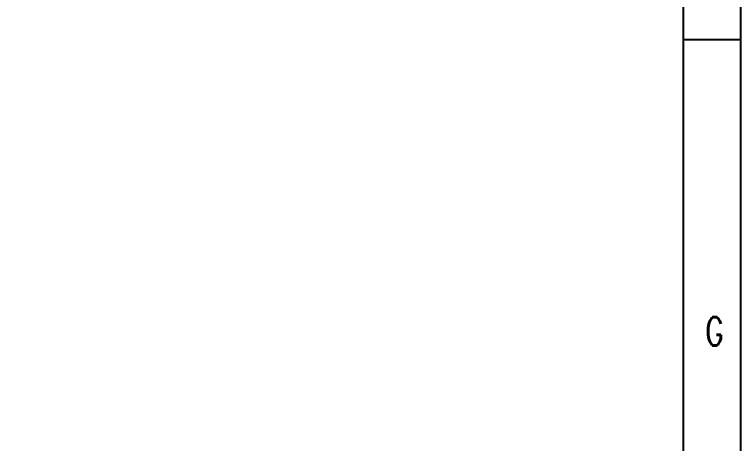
# Model space of a CAD drawing. Extents: x -383207 to 558143, y -95136 to 11777.
# Drawn here: x 449651 to 452838, y -90368 to -88483 of the extents above; entities that cross this region are included whole.
import ezdxf

# ---------------------------------------------------------------- set-up
doc = ezdxf.new("R2010")
doc.units = 0
doc.layers.get('0').update_dxf_attribs({"linetype": 'CONTINUOUS'})
doc.layers.add('B版云线202106', color=2, linetype='CONTINUOUS')
doc.styles.add('HZ', font='TXT.shx', dxfattribs={"width": 0.7, "bigfont": 'hz.shx'})

# ---------------------------------------------------------------- blocks, each defined once
blk = doc.blocks.new('tk1')
at = {"color": 4, "flags": 128}
blk.add_lwpolyline([(82683.8, -541567.7), (82683.8, -562592.7)], dxfattribs=at)
blk.add_lwpolyline([(46133.8, -541817.7), (82431.8, -541817.7), (82431.8, -562342.7), (46133.8, -562342.7)], close=True)
at = {"flags": 128}
blk.add_lwpolyline([(82433.8, -557211.4), (82683.8, -557211.4)], dxfattribs=at)
at = {"color": 0, "style": 'HZ', "width": 0.7}
blk.add_text('G', height=125, dxfattribs=at).set_placement((82530.1, -558556.9))

msp = doc.modelspace()

# ---------------------------------------------------------------- linework, layer by layer
msp.add_lwpolyline([(415663.1, -72948.5), (452838.1, -72948.5), (452838.1, -93973.5), (415663.1, -93973.5)], close=True)

# ---------------------------------------------------------------- block references
at = {"layer": 'B版云线202106'}
msp.add_blockref('tk1', (370154.3, 468619.2), dxfattribs=at)

doc.saveas('drawing.dxf')
